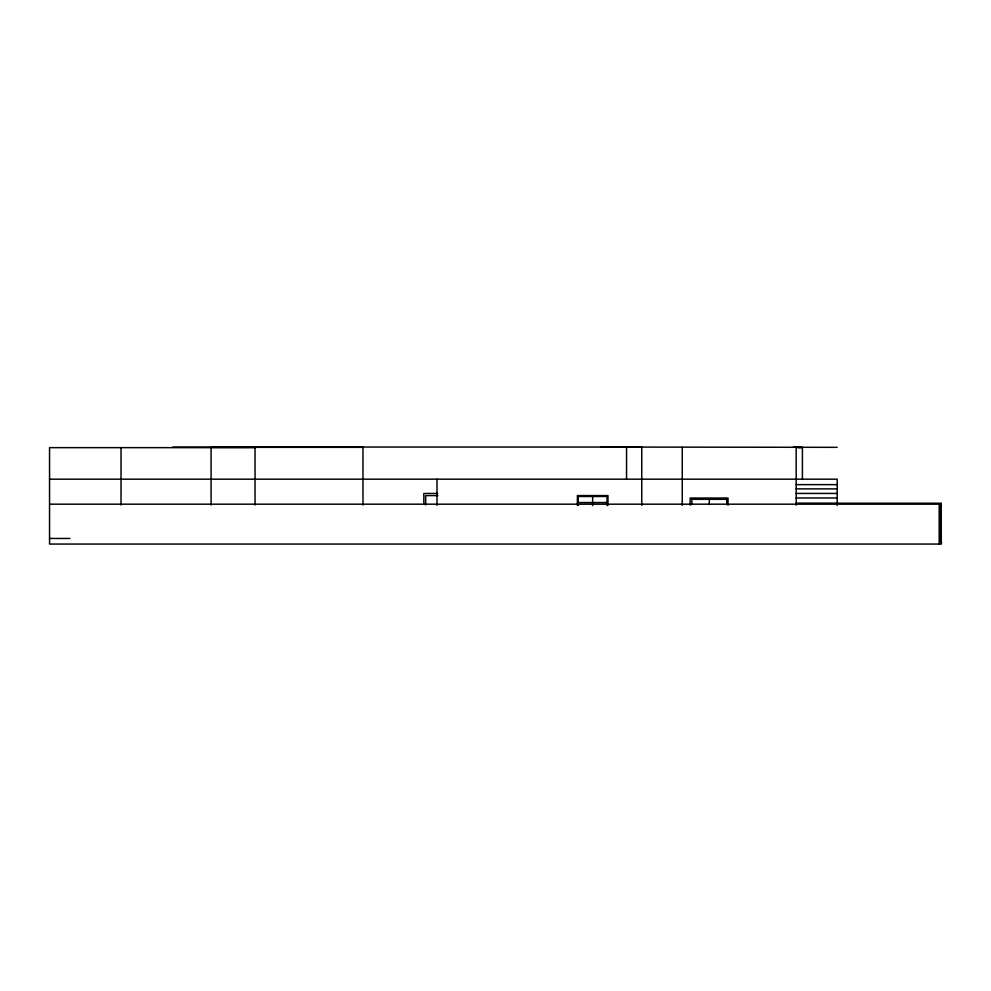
<?xml version="1.0" encoding="UTF-8"?>
<svg xmlns="http://www.w3.org/2000/svg" width="991" height="991" viewBox="0 0 991 991"><rect width="100%" height="100%" fill="white"/><g stroke="black" fill="none" stroke-linecap="round" stroke-linejoin="round"><path stroke-width="1.49" d="M802.413 479.52L802.413 447.498L800.01 447.474M941.215 539.215L941.215 503.217L837.63 503.217M802.413 447.498L797.631 447.511L799.96 447.536M795.984 446.941C787.399 447.04 804.94 446.904 796.169 447.028M172.88 447.04L641.747 447.04L641.747 505.348M211.083 447.337L362.979 447.337M837.197 447.337L601.227 447.04M255.046 447.647L49.55 447.647L49.55 544.059L941.45 544.059L941.215 538.46L939.195 544.059L939.195 504.184M49.55 479.173L837.197 479.173L837.197 505.509M796.182 484.636L837.197 484.636M796.182 488.885L837.197 488.885M437.551 493.468L423.826 493.468L423.826 504.233M796.182 493.431L837.197 493.431M437.873 495.599L425.659 495.599L425.659 504.877M796.182 497.978L837.197 497.978M578.249 502.548L607.049 502.548M796.182 503.131L837.197 503.131M49.55 504.184L941.215 504.184M49.55 538.46L69.903 538.46M941.004 504.184L941.004 539.054M940.236 504.184L940.236 541.16M796.182 447.337L796.182 505.187M728.026 505.212L728.026 498.039L690.132 498.039L690.132 505.212M726.725 504.53L726.725 499.315L691.854 499.315L691.854 504.53M709.296 499.315L709.296 504.53M682.266 447.337L682.266 505.348M626.547 447.04L626.547 479.173M607.991 505.336L607.991 495.574L577.369 495.574L577.369 505.336M607.049 505.583L607.049 496.491L578.249 496.491L578.249 505.583M592.655 496.491L592.655 505.583M437.006 479.173L437.006 505.348M362.979 447.04L362.979 505.014M255.046 447.337L255.046 505.014M211.083 447.04L211.083 505.014M121.026 447.647L121.026 505.014"/></g></svg>
